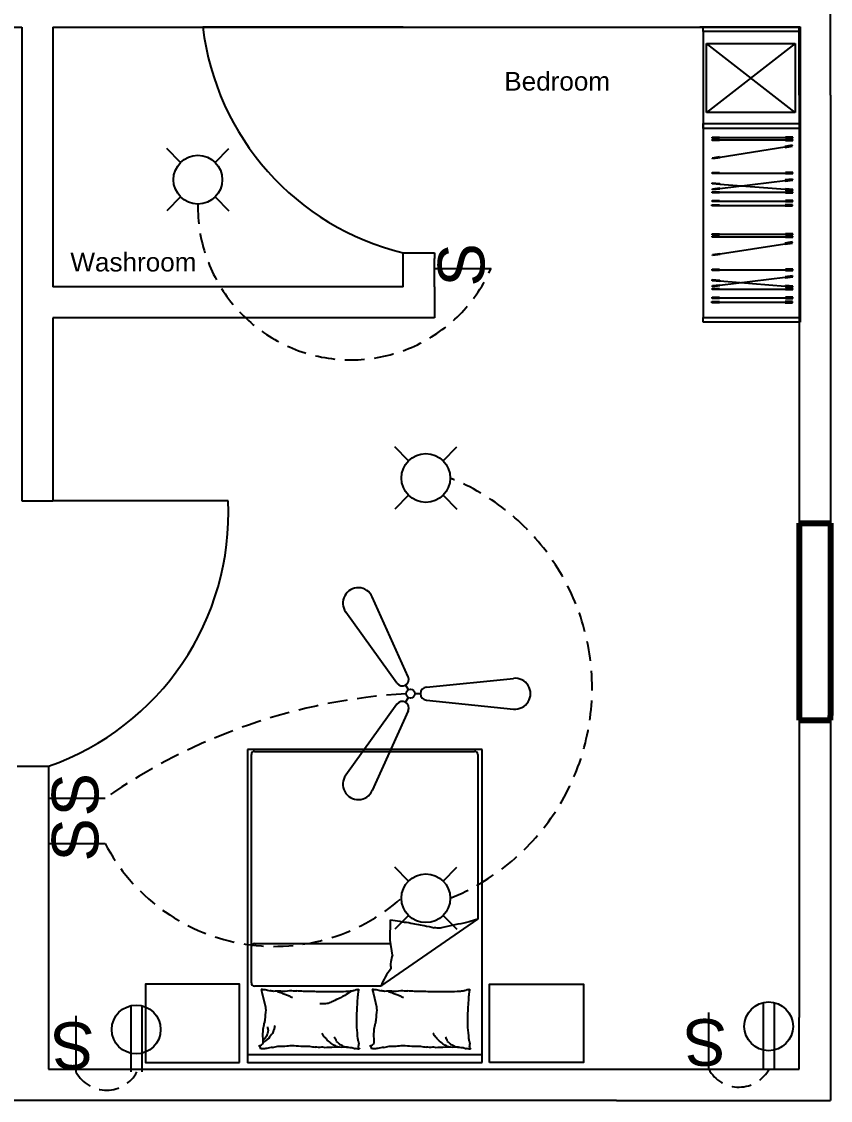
# Model space of a CAD drawing. Header units: feet. Extents: x 15180 to 17114, y 6067 to 8094.
# Drawn here: x 16450.4 to 16710.4, y 6120.1 to 6466.9 of the extents above; entities that cross this region are included whole.
import ezdxf

# ---------------------------------------------------------------- set-up
doc = ezdxf.new("R2010")
doc.units = ezdxf.units.FT
doc.linetypes.add('HIDDEN', pattern=[9.525, 6.35, -3.175])
for name, color, linetype in [('doors', 211, 'Continuous'), ('Electrical', 50, 'Continuous'), ('Electrical Hidden', 120, 'HIDDEN'), ('freecads.com', 7, 'Continuous'), ('Switches', 90, 'Continuous')]:
    doc.layers.add(name, color=color, linetype=linetype)
doc.layers.add('Windows', color=142, linetype='Continuous', lineweight=80)
doc.styles.add('DIM_FONT', font='SIMPLEX.shx', dxfattribs={"width": 0.8})
doc.styles.get("Standard").update_dxf_attribs({"font": 'arial.ttf'})

# ---------------------------------------------------------------- blocks, each defined once
blk = doc.blocks.new('*U155')
at = {"layer": 'Electrical'}
blk.add_line((-2.22, -2.22), (2.22, 2.22), dxfattribs=at)
blk = doc.blocks.new('*U156')
at = {"layer": 'Electrical', "color": 0, "linetype": 'ByBlock', "lineweight": -2, "transparency": 16777216}
for p, rotation in [((12970.18, 6151.56), 90.00000000000001), ((12970.18, 6136.04), 180), ((12985.7, 6136.04), 270)]:
    blk.add_blockref('*U155', p, dxfattribs=dict(at, rotation=rotation))
blk.add_blockref('*U155', (12985.7, 6151.56), dxfattribs=at)
blk = doc.blocks.new('*U158')
at = {"layer": 'Electrical'}
blk.add_line((-2.22, -2.22), (2.22, 2.22), dxfattribs=at)
blk = doc.blocks.new('*U159')
at = {"layer": 'Electrical', "color": 0, "linetype": 'ByBlock', "lineweight": -2, "transparency": 16777216}
for p, rotation in [((12970.18, 6151.56), 90.00000000000001), ((12970.18, 6136.04), 180), ((12985.7, 6136.04), 270)]:
    blk.add_blockref('*U158', p, dxfattribs=dict(at, rotation=rotation))
blk.add_blockref('*U158', (12985.7, 6151.56), dxfattribs=at)
blk = doc.blocks.new('*U161')
at = {"layer": 'Electrical'}
blk.add_line((-2.22, -2.22), (2.22, 2.22), dxfattribs=at)
blk = doc.blocks.new('*U162')
at = {"layer": 'Electrical', "color": 0, "linetype": 'ByBlock', "lineweight": -2, "transparency": 16777216}
for p, rotation in [((12970.18, 6151.56), 90.00000000000001), ((12970.18, 6136.04), 180), ((12985.7, 6136.04), 270)]:
    blk.add_blockref('*U161', p, dxfattribs=dict(at, rotation=rotation))
blk.add_blockref('*U161', (12985.7, 6151.56), dxfattribs=at)
blk = doc.blocks.new('*U182')
at = {"layer": 'Electrical', "color": 1}
for p, q in [((-14.9, 2.11), (13.13, 4.93)), ((-16.81, 0), (-18.58, 0)), ((-14.9, -2.11), (13.13, -4.93))]:
    blk.add_line(p, q, dxfattribs=at)
for centre, radius, start, end in [((13.62, 0), 4.95, 264.2608, 95.7392), ((-14.68, 0), 2.12, 95.7392, 264.2608)]:
    blk.add_arc(centre, radius, start, end, dxfattribs=at)
blk = doc.blocks.new('*U183')
at = {"layer": 'Electrical', "color": 0, "linetype": 'ByBlock', "lineweight": -2, "transparency": 16777216}
for p, rotation in [((11046.94, 5535.16), 120), ((11046.94, 5500.53), 239.9999999999999)]:
    blk.add_blockref('*U182', p, dxfattribs=dict(at, rotation=rotation))
blk.add_blockref('*U182', (11076.93, 5517.84), dxfattribs=at)

msp = doc.modelspace()

# ---------------------------------------------------------------- linework, layer by layer
for p, q in [((16710.411, 6443.199), (16710.411, 6726.063)), ((16402.45, 6465.074), (16450.515, 6465.074)), ((16450.515, 6465.074), (16450.515, 6312.827)), ((16460.515, 6465.074), (16460.515, 6381.658)), ((16460.515, 6465.074), (16518.58, 6465.074)), ((16518.58, 6465.074), (16573.129, 6465.074)), ((16573.129, 6465.074), (16583.129, 6465.074)), ((16583.129, 6465.074), (16700.411, 6465.074)), ((16700.411, 6443.199), (16700.411, 6465.074)), ((16700.411, 6443.199), (16700.411, 6444.613)), ((16710.411, 6443.199), (16710.411, 6207.459)), ((16573.129, 6381.658), (16573.129, 6392.523)), ((16573.129, 6392.523), (16583.129, 6392.523)), ((16583.129, 6392.523), (16583.129, 6390.722)), ((16583.129, 6381.658), (16583.129, 6390.722)), ((16573.129, 6381.658), (16460.515, 6381.658)), ((16583.129, 6381.658), (16583.129, 6371.658)), ((16573.129, 6371.658), (16460.515, 6371.658)), ((16460.515, 6371.658), (16460.515, 6312.827)), ((16583.129, 6371.658), (16573.129, 6371.658)), ((16450.515, 6312.827), (16460.515, 6312.827)), ((16700.411, 6242.359), (16700.411, 6207.459)), ((16449.055, 6227.519), (16459.055, 6227.519)), ((16459.055, 6227.519), (16459.055, 6130.084)), ((16700.411, 6207.459), (16700.411, 6146.744)), ((16710.411, 6207.459), (16710.411, 6120.084)), ((16700.411, 6130.084), (16700.411, 6146.744)), ((16459.055, 6130.084), (16700.411, 6130.084)), ((16641.642, 6120.084), (16322.82, 6120.084)), ((16641.642, 6120.084), (16710.411, 6120.084))]:
    msp.add_line(p, q)
msp.add_lwpolyline([(16700.411, 6443.199), (16700.411, 6305.626)])
at = {"layer": 'doors'}
for p, q in [((16573.129, 6465.074), (16508.682, 6465.074)), ((16516.812, 6312.827), (16460.515, 6312.827))]:
    msp.add_line(p, q, dxfattribs=at)
for centre, radius, start, end in [((16593.189, 6475.242), 85.116, 186.86046, 256.36876), ((16430.786, 6308.864), 86.117, 289.16314, 2.63747)]:
    msp.add_arc(centre, radius, start, end, dxfattribs=at)
at = {"layer": 'Electrical', "color": 6}
for p, q in [((16583.129, 6387.544), (16601.33, 6387.544)), ((16459.055, 6217.223), (16477.256, 6217.223)), ((16459.055, 6202.724), (16477.256, 6202.724))]:
    msp.add_line(p, q, dxfattribs=at)
at = {"layer": 'Electrical', "color": 3}
for p, q in [((16468.008, 6129.112), (16468.008, 6147.313)), ((16671.282, 6130.126), (16671.282, 6148.327))]:
    msp.add_line(p, q, dxfattribs=at)
at = {"layer": 'Electrical'}
for centre in [(16507.103, 6416.05), (16580.372, 6320.154), (16580.372, 6185.074)]:
    msp.add_circle(centre, 7.837, dxfattribs=at)
at = {"layer": 'Electrical', "color": 1}
msp.add_circle((16575.454, 6250.825), 1.415, dxfattribs=at)
at = {"layer": 'Electrical Hidden'}
for centre, radius, start, end in [((16556.289, 6407.327), 49.194, 178.96762, 336.28762), ((16560.982, 6252.614), 72.821, 291.95585, 68.04415), ((16585.186, 6062.537), 188.618, 93.388, 124.90477), ((16531.777, 6231.046), 61.438, 207.45046, 311.56017), ((16477.72, 6134.429), 11.072, 208.70022, 332.13358), ((16680.994, 6135.443), 11.072, 208.70022, 332.13358)]:
    msp.add_arc(centre, radius, start, end, dxfattribs=at)
at = {"layer": 'freecads.com'}
for p, q in [((16699.626, 6465.074), (16668.48, 6465.074)), ((16669.5, 6463.648), (16669.5, 6465.206)), ((16669.5, 6465.206), (16700.645, 6465.206)), ((16700.645, 6465.206), (16700.645, 6463.648)), ((16700.645, 6465.206), (16700.645, 6371.77)), ((16700.645, 6463.648), (16669.5, 6463.648)), ((16669.5, 6463.648), (16669.5, 6371.77)), ((16699.064, 6459.789), (16670.572, 6437.684)), ((16699.064, 6437.684), (16670.572, 6459.789)), ((16670.572, 6437.684), (16670.572, 6459.789)), ((16670.572, 6459.789), (16699.064, 6459.789)), ((16699.064, 6459.789), (16699.064, 6437.684)), ((16699.064, 6437.684), (16670.572, 6437.684)), ((16669.5, 6432.503), (16669.5, 6434.06)), ((16669.5, 6434.06), (16700.645, 6434.06)), ((16700.645, 6434.06), (16700.645, 6432.503)), ((16700.645, 6432.503), (16669.5, 6432.503)), ((16672.392, 6429.415), (16672.392, 6429.771)), ((16672.392, 6429.771), (16674.81, 6429.771)), ((16674.81, 6429.771), (16674.81, 6429.415)), ((16674.81, 6429.593), (16695.938, 6429.593)), ((16698.357, 6429.771), (16695.938, 6429.771)), ((16695.938, 6429.771), (16695.938, 6429.415)), ((16698.357, 6429.415), (16698.357, 6429.771)), ((16674.81, 6429.415), (16672.392, 6429.415)), ((16672.392, 6428.633), (16672.392, 6428.989)), ((16672.392, 6428.989), (16674.81, 6428.989)), ((16674.81, 6428.633), (16672.392, 6428.633)), ((16674.81, 6428.989), (16674.81, 6428.633)), ((16674.81, 6428.811), (16695.938, 6428.811)), ((16674.935, 6423.301), (16695.807, 6426.583)), ((16698.168, 6427.135), (16695.779, 6426.759)), ((16695.779, 6426.759), (16695.834, 6426.408)), ((16695.834, 6426.408), (16698.223, 6426.783)), ((16695.938, 6429.415), (16698.357, 6429.415)), ((16698.357, 6428.989), (16695.938, 6428.989)), ((16695.938, 6428.989), (16695.938, 6428.633)), ((16695.938, 6428.633), (16698.357, 6428.633)), ((16698.223, 6426.783), (16698.168, 6427.135)), ((16698.357, 6428.633), (16698.357, 6428.989)), ((16672.518, 6423.101), (16674.907, 6423.477)), ((16672.574, 6422.75), (16672.518, 6423.101)), ((16674.963, 6423.125), (16672.574, 6422.75)), ((16674.907, 6423.477), (16674.963, 6423.125)), ((16672.392, 6417.992), (16672.392, 6418.348)), ((16672.392, 6418.348), (16674.81, 6418.348)), ((16674.81, 6417.992), (16672.392, 6417.992)), ((16674.81, 6418.348), (16674.81, 6417.992)), ((16674.81, 6418.17), (16695.938, 6418.17)), ((16674.887, 6413.217), (16695.859, 6415.781)), ((16698.238, 6416.251), (16695.838, 6415.957)), ((16695.838, 6415.957), (16695.881, 6415.604)), ((16695.881, 6415.604), (16698.281, 6415.897)), ((16698.357, 6418.348), (16695.938, 6418.348)), ((16695.938, 6418.348), (16695.938, 6417.992)), ((16695.938, 6417.992), (16698.357, 6417.992)), ((16698.281, 6415.897), (16698.238, 6416.251)), ((16698.357, 6417.992), (16698.357, 6418.348)), ((16672.392, 6411.827), (16672.392, 6412.183)), ((16672.392, 6412.183), (16674.81, 6412.183)), ((16672.42, 6414.672), (16672.448, 6415.026)), ((16674.831, 6414.478), (16672.42, 6414.672)), ((16672.448, 6415.026), (16674.859, 6414.833)), ((16672.465, 6413.1), (16674.866, 6413.394)), ((16672.508, 6412.747), (16672.465, 6413.1)), ((16674.909, 6413.04), (16672.508, 6412.747)), ((16674.81, 6412.183), (16674.81, 6411.827)), ((16674.859, 6414.833), (16674.831, 6414.478)), ((16674.845, 6414.656), (16695.905, 6412.965)), ((16674.866, 6413.394), (16674.909, 6413.04)), ((16695.92, 6413.143), (16695.891, 6412.788)), ((16695.891, 6412.788), (16698.302, 6412.595)), ((16698.33, 6412.949), (16695.92, 6413.143)), ((16698.357, 6412.183), (16695.938, 6412.183)), ((16695.938, 6412.183), (16695.938, 6411.827)), ((16698.302, 6412.595), (16698.33, 6412.949)), ((16698.357, 6411.827), (16698.357, 6412.183)), ((16674.81, 6411.827), (16672.392, 6411.827)), ((16672.392, 6409.01), (16672.392, 6409.366)), ((16672.392, 6409.366), (16674.81, 6409.366)), ((16674.81, 6409.01), (16672.392, 6409.01)), ((16674.81, 6412.005), (16695.938, 6412.005)), ((16674.81, 6409.366), (16674.81, 6409.01)), ((16674.81, 6409.188), (16695.938, 6409.188)), ((16695.938, 6411.827), (16698.357, 6411.827)), ((16698.357, 6409.366), (16695.938, 6409.366)), ((16695.938, 6409.366), (16695.938, 6409.01)), ((16695.938, 6409.01), (16698.357, 6409.01)), ((16698.357, 6409.01), (16698.357, 6409.366)), ((16672.304, 6407.603), (16672.304, 6407.959)), ((16672.304, 6407.959), (16674.722, 6407.959)), ((16674.722, 6407.603), (16672.304, 6407.603)), ((16674.722, 6407.959), (16674.722, 6407.603)), ((16674.722, 6407.781), (16695.85, 6407.781)), ((16698.269, 6407.959), (16695.85, 6407.959)), ((16695.85, 6407.959), (16695.85, 6407.603)), ((16695.85, 6407.603), (16698.269, 6407.603)), ((16698.269, 6407.603), (16698.269, 6407.959)), ((16672.392, 6398.308), (16672.392, 6398.664)), ((16672.392, 6398.664), (16674.81, 6398.664)), ((16674.81, 6398.664), (16674.81, 6398.308)), ((16674.81, 6398.486), (16695.938, 6398.486)), ((16698.357, 6398.664), (16695.938, 6398.664)), ((16695.938, 6398.664), (16695.938, 6398.308)), ((16698.357, 6398.308), (16698.357, 6398.664)), ((16674.81, 6398.308), (16672.392, 6398.308)), ((16672.392, 6397.525), (16672.392, 6397.881)), ((16672.392, 6397.881), (16674.81, 6397.881)), ((16674.81, 6397.525), (16672.392, 6397.525)), ((16674.81, 6397.881), (16674.81, 6397.525)), ((16674.81, 6397.703), (16695.938, 6397.703)), ((16674.935, 6392.193), (16695.807, 6395.476)), ((16698.168, 6396.027), (16695.779, 6395.651)), ((16695.779, 6395.651), (16695.834, 6395.3)), ((16695.834, 6395.3), (16698.223, 6395.676)), ((16695.938, 6398.308), (16698.357, 6398.308)), ((16698.357, 6397.881), (16695.938, 6397.881)), ((16695.938, 6397.881), (16695.938, 6397.525)), ((16695.938, 6397.525), (16698.357, 6397.525)), ((16698.223, 6395.676), (16698.168, 6396.027)), ((16698.357, 6397.525), (16698.357, 6397.881)), ((16672.518, 6391.994), (16674.907, 6392.369)), ((16672.574, 6391.642), (16672.518, 6391.994)), ((16674.963, 6392.018), (16672.574, 6391.642)), ((16674.907, 6392.369), (16674.963, 6392.018)), ((16672.392, 6386.884), (16672.392, 6387.24)), ((16672.392, 6387.24), (16674.81, 6387.24)), ((16674.81, 6386.884), (16672.392, 6386.884)), ((16674.81, 6387.24), (16674.81, 6386.884)), ((16674.81, 6387.062), (16695.938, 6387.062)), ((16674.887, 6382.109), (16695.859, 6384.673)), ((16698.238, 6385.143), (16695.838, 6384.85)), ((16695.838, 6384.85), (16695.881, 6384.496)), ((16695.881, 6384.496), (16698.281, 6384.79)), ((16698.357, 6387.24), (16695.938, 6387.24)), ((16695.938, 6387.24), (16695.938, 6386.884)), ((16695.938, 6386.884), (16698.357, 6386.884)), ((16698.281, 6384.79), (16698.238, 6385.143)), ((16698.357, 6386.884), (16698.357, 6387.24)), ((16672.392, 6380.72), (16672.392, 6381.075)), ((16672.392, 6381.075), (16674.81, 6381.075)), ((16672.42, 6383.564), (16672.448, 6383.919)), ((16674.831, 6383.371), (16672.42, 6383.564)), ((16672.448, 6383.919), (16674.859, 6383.725)), ((16672.465, 6381.993), (16674.866, 6382.286)), ((16672.508, 6381.639), (16672.465, 6381.993)), ((16674.909, 6381.933), (16672.508, 6381.639)), ((16674.81, 6381.075), (16674.81, 6380.72)), ((16674.859, 6383.725), (16674.831, 6383.371)), ((16674.845, 6383.548), (16695.905, 6381.858)), ((16674.866, 6382.286), (16674.909, 6381.933)), ((16695.92, 6382.035), (16695.891, 6381.681)), ((16695.891, 6381.681), (16698.302, 6381.487)), ((16698.33, 6381.842), (16695.92, 6382.035)), ((16698.357, 6381.075), (16695.938, 6381.075)), ((16695.938, 6381.075), (16695.938, 6380.72)), ((16698.302, 6381.487), (16698.33, 6381.842)), ((16698.357, 6380.72), (16698.357, 6381.075)), ((16674.81, 6380.72), (16672.392, 6380.72)), ((16672.392, 6377.903), (16672.392, 6378.259)), ((16672.392, 6378.259), (16674.81, 6378.259)), ((16674.81, 6377.903), (16672.392, 6377.903)), ((16674.81, 6380.898), (16695.938, 6380.898)), ((16674.81, 6378.259), (16674.81, 6377.903)), ((16674.81, 6378.081), (16695.938, 6378.081)), ((16695.938, 6380.72), (16698.357, 6380.72)), ((16698.357, 6378.259), (16695.938, 6378.259)), ((16695.938, 6378.259), (16695.938, 6377.903)), ((16695.938, 6377.903), (16698.357, 6377.903)), ((16698.357, 6377.903), (16698.357, 6378.259)), ((16672.304, 6376.496), (16672.304, 6376.852)), ((16672.304, 6376.852), (16674.722, 6376.852)), ((16674.722, 6376.496), (16672.304, 6376.496)), ((16674.722, 6376.852), (16674.722, 6376.496)), ((16674.722, 6376.674), (16695.85, 6376.674)), ((16698.269, 6376.852), (16695.85, 6376.852)), ((16695.85, 6376.852), (16695.85, 6376.496)), ((16695.85, 6376.496), (16698.269, 6376.496)), ((16698.269, 6376.496), (16698.269, 6376.852)), ((16669.5, 6370.212), (16669.5, 6371.77)), ((16669.5, 6371.77), (16700.645, 6371.77)), ((16700.645, 6371.77), (16700.645, 6370.212)), ((16700.645, 6370.212), (16669.5, 6370.212)), ((16523.001, 6232.9), (16523.001, 6132.235)), ((16598.5, 6232.9), (16523.001, 6232.9)), ((16525.307, 6232.287), (16596.062, 6232.287)), ((16598.5, 6132.235), (16598.5, 6232.9)), ((16524.3, 6157.83), (16524.3, 6231.28)), ((16597.069, 6231.28), (16597.069, 6178.336)), ((16565.959, 6156.824), (16597.069, 6178.336)), ((16568.923, 6171.573), (16569.01, 6178.124)), ((16525.307, 6170.544), (16569.07, 6170.544)), ((16569.609, 6166.771), (16568.923, 6171.573)), ((16565.959, 6156.824), (16525.307, 6156.824)), ((16527.422, 6155.807), (16527.8, 6154.296)), ((16563.12, 6155.807), (16563.498, 6154.296)), ((16527.8, 6154.296), (16528.84, 6150.14)), ((16563.498, 6154.296), (16564.537, 6150.14)), ((16523.001, 6134.871), (16598.5, 6134.871)), ((16523.001, 6132.235), (16598.5, 6132.235))]:
    msp.add_line(p, q, dxfattribs=at)
for points in [[(16520.484, 6132.235), (16520.484, 6157.401), (16490.285, 6157.401), (16490.285, 6132.235)], [(16600.885, 6132.235), (16600.885, 6157.401), (16631.084, 6157.401), (16631.084, 6132.235)]]:
    msp.add_lwpolyline(points, close=True, dxfattribs=at)
for centre, radius, start, end in [((16525.307, 6231.28), 1.007, 90, 180), ((16596.062, 6231.28), 1.007, 0, 90), ((16600.396, 6365.777), 190.26, 260.50498, 262.308), ((16601.287, 6304.793), 130.258, 258.32586, 260.50498), ((16630.687, 5976.058), 204.579, 100.72756, 102.92554), ((16601.691, 6145.245), 33.088, 102.92554, 105.93519), ((16622.428, 6089.518), 92.367, 105.93519, 107.73639), ((16608.694, 6299.604), 126.625, 256.8096, 258.32586), ((16581.758, 6165.914), 9.772, 76.8096, 82.26962), ((16584.532, 6172.554), 2.926, 82.26962, 100.72756), ((16525.307, 6169.538), 1.007, 90, 180), ((16578.12, 6163.648), 9.065, 159.85116, 188.13558), ((16583.682, 6150.321), 18.878, 140.35546, 159.85116), ((16525.307, 6157.83), 1.007, 180, 270), ((16527.425, 6155.853), 0.0461, 265.91706, 14.04494), ((16529.716, 6169.306), 13.628, 260.5159, 265.91706), ((16532.199, 6166.744), 11.56, 252.61359, 260.5159), ((16556.181, 6159.145), 3.862, 286.22115, 297.28412), ((16557.405, 6160.082), 4.403, 277.12039, 286.22115), ((16558.699, 6155.873), 0.0665, 196.69777, 277.12039), ((16559.665, 6155.638), 0.973, 170.00164, 196.69777), ((16563.123, 6155.853), 0.0461, 265.91706, 14.04494), ((16565.413, 6169.306), 13.628, 260.5159, 265.91706), ((16567.897, 6166.744), 11.56, 252.61359, 260.5159), ((16591.879, 6159.145), 3.862, 286.22115, 297.28412), ((16593.103, 6160.082), 4.403, 277.12039, 286.22115), ((16594.397, 6155.873), 0.0665, 196.69777, 277.12039), ((16595.363, 6155.638), 0.973, 170.00164, 196.69777), ((16529.619, 6149.354), 6.027, 72.61359, 83.56595), ((16532.892, 6147.91), 7.344, 83.56595, 101.55856), ((16545, 6190.131), 37.179, 250.57202, 252.80178), ((16534.27, 6166.774), 11.579, 267.25094, 281.55856), ((16547.728, 6189.169), 37.179, 248.34226, 250.57202), ((16550.177, 6188.206), 37.179, 246.51559, 248.34226), ((16552.351, 6187.262), 37.179, 244.68893, 246.51559), ((16542.282, 6225.905), 70.705, 265.38242, 267.25094), ((16536.103, 6094.117), 61.227, 85.38242, 87.39037), ((16538.167, 5985.943), 169.227, 87.39037, 89.02962), ((16547.311, 5867.172), 287.826, 89.02962, 90.28654), ((16582.638, 6087.378), 72.09, 114.32653, 116.49848), ((16555.838, 6096.483), 58.588, 90.28654, 93.57397), ((16561.312, 6139.743), 15.736, 116.49848, 122.13498), ((16575.757, 6124.091), 36.673, 122.13498, 125.82629), ((16557.18, 6147.912), 7.343, 93.57397, 102.86904), ((16557.767, 6153.214), 2.28, 102.86904, 117.28412), ((15873.183, 6190.116), 686.31, 356.495142, 356.945042), ((16542.598, 6156.347), 16.166, 350.00164, 356.49514), ((16565.317, 6149.354), 6.027, 72.61359, 83.56595), ((16568.589, 6147.91), 7.344, 83.56595, 101.55856), ((16580.697, 6190.131), 37.179, 250.57202, 252.80178), ((16569.968, 6166.774), 11.579, 267.25094, 281.55856), ((16583.426, 6189.169), 37.179, 248.34226, 250.57202), ((16585.875, 6188.206), 37.179, 246.51559, 248.34226), ((16588.049, 6187.262), 37.179, 244.68893, 246.51559), ((16577.98, 6225.905), 70.705, 265.38242, 267.25094), ((16571.801, 6094.117), 61.227, 85.38242, 87.39037), ((16573.864, 5985.943), 169.227, 87.39037, 89.02962), ((16583.009, 5867.172), 287.826, 89.02962, 90.28654), ((16591.535, 6096.483), 58.588, 90.28654, 93.57397), ((16592.878, 6147.912), 7.343, 93.57397, 102.86904), ((16593.465, 6153.214), 2.28, 102.86904, 117.28412), ((15908.881, 6190.116), 686.31, 356.495142, 356.945042), ((16578.296, 6156.347), 16.166, 350.00164, 356.49514), ((16561.773, 6144.537), 33.158, 171.99495, 177.33512), ((16532.244, 6149.981), 3.408, 177.33512, 194.04519), ((16547.3, 6137.426), 13.693, 86.4448, 94.08277), ((16549.18, 6148.363), 2.918, 94.08277, 110.67428), ((16559.477, 6128.037), 25.501, 110.67428, 114.32653), ((16597.471, 6144.537), 33.158, 171.99495, 177.33512), ((16567.942, 6149.981), 3.408, 177.33512, 194.04519), ((16544.252, 6142.706), 15.962, 167.80162, 171.99495), ((16489.523, 6150.118), 68.715, 356.94504, 358.36691), ((16524.037, 6144.449), 34.162, 358.36691, 3.36875), ((16579.95, 6142.706), 15.962, 167.80162, 171.99495), ((16525.22, 6150.118), 68.715, 356.94504, 358.36691), ((16559.735, 6144.449), 34.162, 358.36691, 3.36875), ((16517.809, 6143.016), 10.267, 350.31563, 0), ((16484.684, 6152.397), 44.395, 347.80162, 350.31563), ((16534.108, 6143.717), 4.607, 180, 194.68511), ((16532.328, 6141.639), 2.827, 161.2201, 180), ((16537.861, 6139.637), 7.044, 152.60117, 163.48502), ((16538.618, 6142.187), 7.044, 163.48502, 174.36887), ((16538.211, 6136.954), 10.076, 23.00277, 28.31676), ((16512.641, 6137.333), 45.956, 3.36875, 7.6809), ((16553.507, 6143.016), 10.267, 350.31563, 0), ((16520.381, 6152.397), 44.395, 347.80162, 350.31563), ((16573.909, 6136.954), 10.076, 23.00277, 28.31676), ((16548.339, 6137.333), 45.956, 3.36875, 7.6809), ((16526.545, 6139.386), 1.721, 274.40021, 333.41948), ((16503.321, 6138.602), 24.755, 0, 6.23236), ((16531.391, 6136.429), 4.523, 126.26407, 138.55709), ((16533.047, 6133.627), 7.044, 117.20359, 134.90238), ((16531.108, 6138.942), 2.648, 138.55709, 154.64488), ((16536.184, 6137.868), 7.605, 154.64488, 158.18508), ((16539.107, 6137.794), 10.346, 158.18508, 161.2201), ((16536.08, 6136.65), 7.044, 134.90238, 152.60117), ((16545.558, 6139.328), 2.482, 28.31676, 39.03494), ((16539.896, 6132.326), 11.335, 39.03494, 46.18849), ((16536.459, 6124.014), 19.713, 46.18849, 51.61143), ((16548.337, 6134.803), 3.865, 51.61143, 62.76041), ((16546.926, 6137.464), 4.993, 18.43965, 36.17665), ((16548.722, 6135.008), 4.993, 36.17665, 53.91364), ((16548.758, 6137.939), 9.983, 7.6809, 12.10946), ((16570.91, 6141.025), 12.383, 188.13348, 192.10946), ((16560.338, 6137.825), 1.65, 158.57902, 188.13348), ((16562.243, 6139.386), 1.721, 274.40021, 333.41948), ((16539.019, 6138.602), 24.755, 0, 6.23236), ((16581.256, 6139.328), 2.482, 28.31676, 39.03494), ((16575.594, 6132.326), 11.335, 39.03494, 46.18849), ((16572.157, 6124.014), 19.713, 46.18849, 51.61143), ((16584.035, 6134.803), 3.865, 51.61143, 62.76041), ((16582.624, 6137.464), 4.993, 18.43965, 36.17665), ((16584.42, 6135.008), 4.993, 36.17665, 53.91364), ((16584.455, 6137.939), 9.983, 7.6809, 12.10946), ((16606.607, 6141.025), 12.383, 188.13348, 192.10946), ((16596.036, 6137.825), 1.65, 158.57902, 188.13348), ((16526.548, 6137.023), 0.661, 333.41948, 78.72762), ((16527.138, 6132.177), 4.55, 78.72762, 90), ((16529.218, 6128.617), 8.11, 90, 98.43719), ((16533.38, 6121.963), 15.34, 98.43719, 105.74398), ((16529.528, 6149.224), 12.193, 277.54685, 285.74398), ((16532.836, 6171.85), 34.361, 270, 277.54685), ((16542.948, 6190.287), 52.798, 263.9133, 270), ((16547.661, 6163.709), 26.64, 259.81012, 263.9133), ((16544.496, 6129.557), 7.669, 79.81012, 87.46141), ((16547.074, 6122.575), 14.581, 87.46141, 94.80185), ((16547.278, 6181.091), 43.951, 270.57574, 274.80185), ((16546.543, 6126.825), 11.779, 62.76041, 69.13972), ((16553.461, 6212.463), 75.21, 268.09211, 270.57574), ((16551.382, 6133.154), 4.993, 53.91364, 74.06476), ((16558.003, 6178.395), 41.312, 264.74081, 268.09211), ((16554.69, 6132.209), 4.993, 74.06476, 94.21588), ((16558.011, 6139.44), 2.714, 239.34875, 264.74081), ((16557.872, 6135.288), 1.453, 59.34875, 94.30254), ((16559.082, 6135.365), 1.264, 94.30254, 111.7883), ((16557.977, 6137.297), 0.785, 338.57902, 21.9904), ((16558.752, 6136.8), 0.215, 21.9904, 101.89306), ((16559.061, 6136.842), 0.117, 160.43603, 281.89306), ((16559.149, 6136.568), 0.172, 111.7883, 160.43603), ((16562.245, 6137.023), 0.661, 333.41948, 78.72762), ((16562.836, 6132.177), 4.55, 78.72762, 90), ((16564.916, 6128.617), 8.11, 90, 98.43719), ((16569.078, 6121.963), 15.34, 98.43719, 105.74398), ((16565.226, 6149.224), 12.193, 277.54685, 285.74398), ((16568.534, 6171.85), 34.361, 270, 277.54685), ((16578.645, 6190.287), 52.798, 263.9133, 270), ((16583.358, 6163.709), 26.64, 259.81012, 263.9133), ((16580.194, 6129.557), 7.669, 79.81012, 87.46141), ((16582.771, 6122.575), 14.581, 87.46141, 94.80185), ((16582.975, 6181.091), 43.951, 270.57574, 274.80185), ((16582.241, 6126.825), 11.779, 62.76041, 69.13972), ((16589.158, 6212.463), 75.21, 268.09211, 270.57574), ((16587.079, 6133.154), 4.993, 53.91364, 74.06476), ((16593.701, 6178.395), 41.312, 264.74081, 268.09211), ((16590.388, 6132.209), 4.993, 74.06476, 94.21588), ((16593.709, 6139.44), 2.714, 239.34875, 264.74081), ((16593.569, 6135.288), 1.453, 59.34875, 94.30254), ((16594.78, 6135.365), 1.264, 94.30254, 111.7883), ((16593.674, 6137.297), 0.785, 338.57902, 21.9904), ((16594.449, 6136.8), 0.215, 21.9904, 101.89306), ((16594.759, 6136.842), 0.117, 160.43603, 281.89306), ((16594.847, 6136.568), 0.172, 111.7883, 160.43603)]:
    msp.add_arc(centre, radius, start, end, dxfattribs=at)
at = {"layer": 'Switches'}
for p, q in [((16485.521, 6150.513), (16485.521, 6129.253)), ((16489.038, 6150.514), (16489.038, 6129.253)), ((16688.795, 6151.527), (16688.795, 6130.268)), ((16692.312, 6151.528), (16692.312, 6130.268))]:
    msp.add_line(p, q, dxfattribs=at)
for centre in [(16487.282, 6142.876), (16690.556, 6143.891)]:
    msp.add_circle(centre, 7.837, dxfattribs=at)
at = {"layer": 'Windows'}
for p, q in [((16700.411, 6305.626), (16700.411, 6242.359)), ((16700.411, 6305.626), (16710.411, 6305.626)), ((16710.411, 6305.626), (16710.411, 6243.796)), ((16700.411, 6242.359), (16710.411, 6242.359)), ((16710.411, 6242.359), (16710.411, 6243.796))]:
    msp.add_line(p, q, dxfattribs=at)

# ---------------------------------------------------------------- block references
at = {"layer": 'Electrical'}
for name, p in [('*U156', (3529.166, 272.252)), ('*U159', (3602.435, 176.356)), ('*U183', (5518.52, 732.982)), ('*U162', (3602.435, 41.276))]:
    msp.add_blockref(name, p, dxfattribs=at)

# ---------------------------------------------------------------- texts
at = {"layer": 'Electrical', "color": 6, "char_height": 15, "attachment_point": 1, "rotation": 90}
for insert in [(16584.226, 6381.658), (16460.152, 6211.337), (16460.152, 6196.838)]:
    msp.add_mtext_dynamic_manual_height_columns('S', width=32.74745, gutter_width=12.5, heights=[0], dxfattribs=dict(at, insert=insert))
at = {"layer": 'Electrical', "color": 3, "char_height": 15, "attachment_point": 1, "rotation": 180}
for insert in [(16473.895, 6130.208), (16677.168, 6131.223)]:
    msp.add_mtext_dynamic_manual_height_columns('S', width=32.74745, gutter_width=12.5, heights=[0], dxfattribs=dict(at, insert=insert))
at = {"layer": 'Electrical Hidden', "color": 0, "ltscale": 22}
for s, p in [('Bedroom', (16605.579, 6444.688)), ('Washroom', (16466.12, 6386.55))]:
    msp.add_text(s, height=6, dxfattribs=at).set_placement(p)
at = {"layer": 'freecads.com', "style": 'DIM_FONT', "oblique": -180, "text_generation_flag": 4, "width": 0.8, "flags": 9}
for tag, s in [('YSIZE', '2000'), ('XSIZE', '1500')]:
    msp.add_attdef(tag, (16523.001, 6132.235), s, height=0.0252, dxfattribs=at)

doc.saveas('drawing.dxf')
